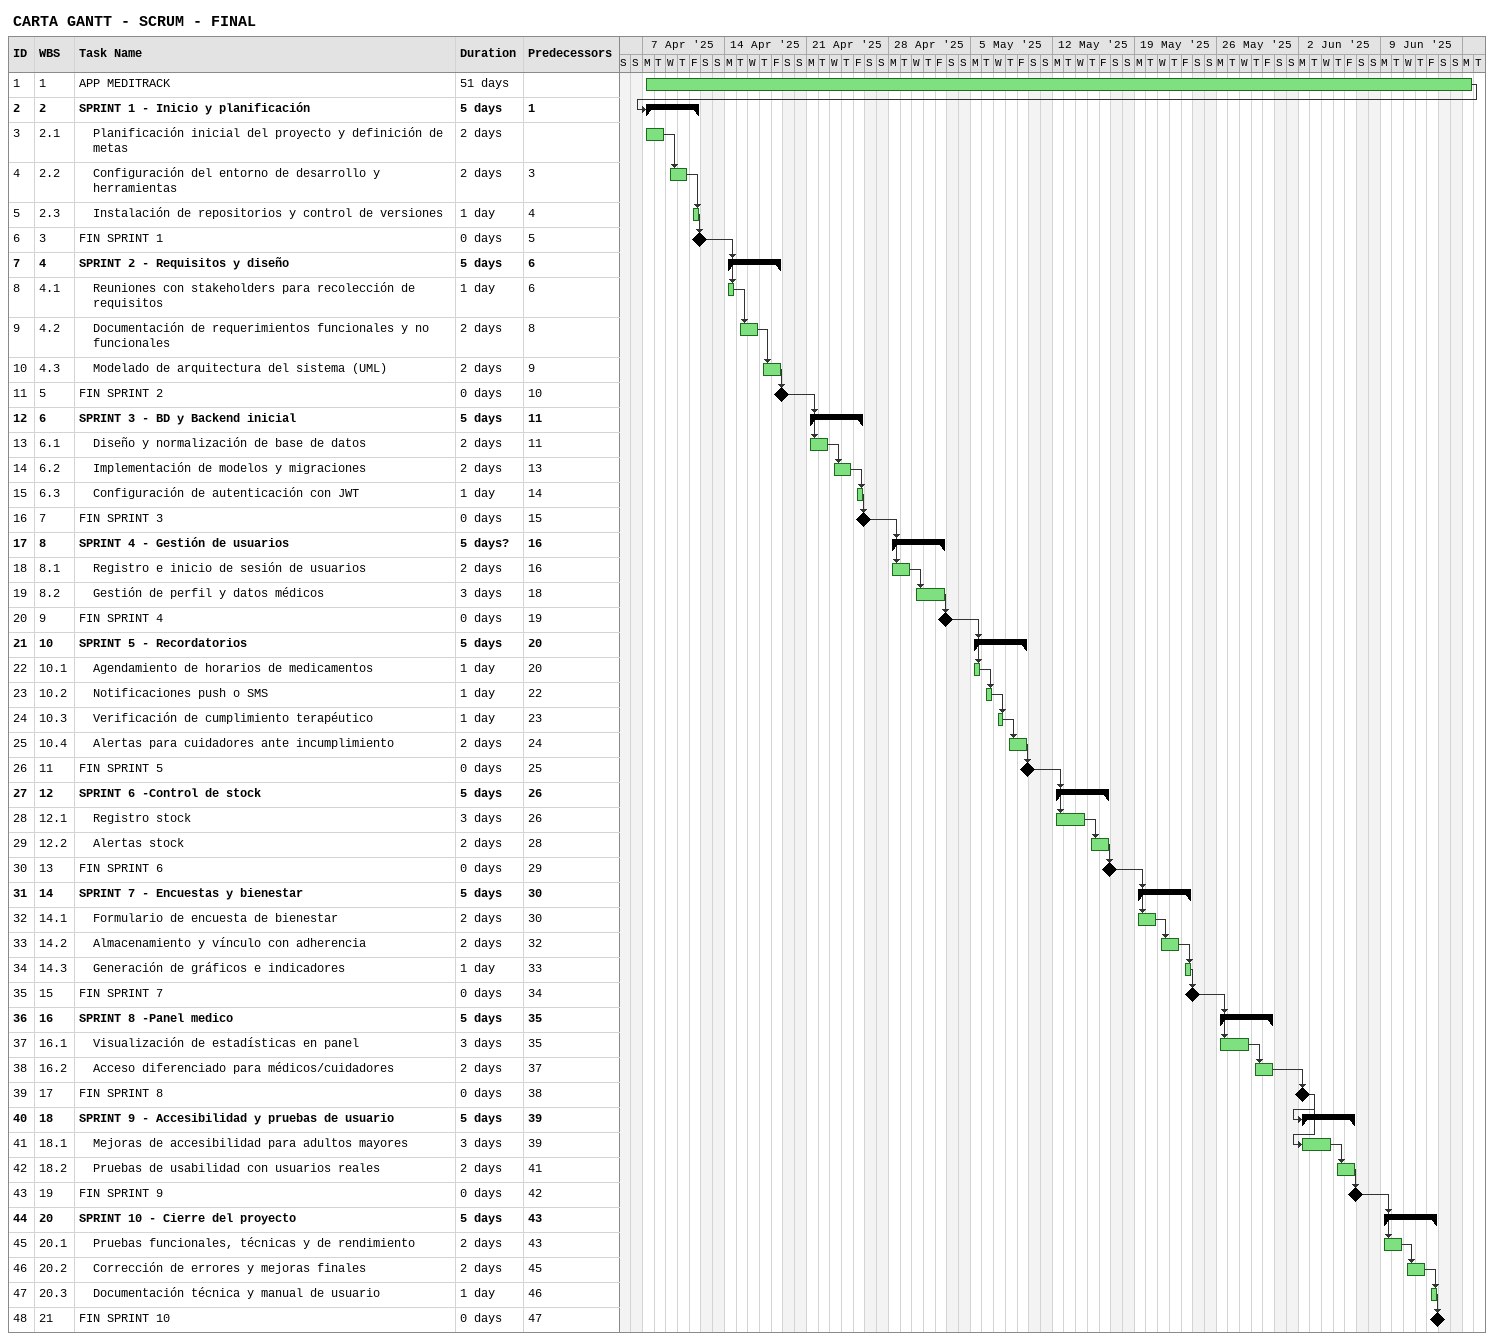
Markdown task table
CARTA GANTT - SCRUM - FINAL

| ID | WBS | Task | Duration | Start | Finish | Predecessors |
|---|---|---|---|---|---|---|
| 1 | 1 | APP MEDITRACK | 51d | 2025-04-07 | 2025-06-16 |  |
| 2 | 2 | **SPRINT 1 - Inicio y planificación** | 5d | 2025-04-07 | 2025-04-11 | 1 |
| 3 | 2.1 | Planificación inicial del proyecto y definición de metas | 2d | 2025-04-07 | 2025-04-08 |  |
| 4 | 2.2 | Configuración del entorno de desarrollo y herramientas | 2d | 2025-04-09 | 2025-04-10 | 3 |
| 5 | 2.3 | Instalación de repositorios y control de versiones | 1d | 2025-04-11 | 2025-04-11 | 4 |
| 6 | 3 | FIN SPRINT 1 | 0d | 2025-04-11 | 2025-04-11 | 5 |
| 7 | 4 | **SPRINT 2 - Requisitos y diseño** | 5d | 2025-04-14 | 2025-04-18 | 6 |
| 8 | 4.1 | Reuniones con stakeholders para recolección de requisitos | 1d | 2025-04-14 | 2025-04-14 | 6 |
| 9 | 4.2 | Documentación de requerimientos funcionales y no funcionales | 2d | 2025-04-15 | 2025-04-16 | 8 |
| 10 | 4.3 | Modelado de arquitectura del sistema (UML) | 2d | 2025-04-17 | 2025-04-18 | 9 |
| 11 | 5 | FIN SPRINT 2 | 0d | 2025-04-18 | 2025-04-18 | 10 |
| 12 | 6 | **SPRINT 3 - BD y Backend inicial** | 5d | 2025-04-21 | 2025-04-25 | 11 |
| 13 | 6.1 | Diseño y normalización de base de datos | 2d | 2025-04-21 | 2025-04-22 | 11 |
| 14 | 6.2 | Implementación de modelos y migraciones | 2d | 2025-04-23 | 2025-04-24 | 13 |
| 15 | 6.3 | Configuración de autenticación con JWT | 1d | 2025-04-25 | 2025-04-25 | 14 |
| 16 | 7 | FIN SPRINT 3 | 0d | 2025-04-25 | 2025-04-25 | 15 |
| 17 | 8 | **SPRINT 4 - Gestión de usuarios** | 5d? | 2025-04-28 | 2025-05-02 | 16 |
| 18 | 8.1 | Registro e inicio de sesión de usuarios | 2d | 2025-04-28 | 2025-04-29 | 16 |
| 19 | 8.2 | Gestión de perfil y datos médicos | 3d | 2025-04-30 | 2025-05-02 | 18 |
| 20 | 9 | FIN SPRINT 4 | 0d | 2025-05-02 | 2025-05-02 | 19 |
| 21 | 10 | **SPRINT 5 - Recordatorios** | 5d | 2025-05-05 | 2025-05-09 | 20 |
| 22 | 10.1 | Agendamiento de horarios de medicamentos | 1d | 2025-05-05 | 2025-05-05 | 20 |
| 23 | 10.2 | Notificaciones push o SMS | 1d | 2025-05-06 | 2025-05-06 | 22 |
| 24 | 10.3 | Verificación de cumplimiento terapéutico | 1d | 2025-05-07 | 2025-05-07 | 23 |
| 25 | 10.4 | Alertas para cuidadores ante incumplimiento | 2d | 2025-05-08 | 2025-05-09 | 24 |
| 26 | 11 | FIN SPRINT 5 | 0d | 2025-05-09 | 2025-05-09 | 25 |
| 27 | 12 | **SPRINT 6 -Control de stock** | 5d | 2025-05-12 | 2025-05-16 | 26 |
| 28 | 12.1 | Registro stock | 3d | 2025-05-12 | 2025-05-14 | 26 |
| 29 | 12.2 | Alertas stock | 2d | 2025-05-15 | 2025-05-16 | 28 |
| 30 | 13 | FIN SPRINT 6 | 0d | 2025-05-16 | 2025-05-16 | 29 |
| 31 | 14 | **SPRINT 7 - Encuestas y bienestar** | 5d | 2025-05-19 | 2025-05-23 | 30 |
| 32 | 14.1 | Formulario de encuesta de bienestar | 2d | 2025-05-19 | 2025-05-20 | 30 |
| 33 | 14.2 | Almacenamiento y vínculo con adherencia | 2d | 2025-05-21 | 2025-05-22 | 32 |
| 34 | 14.3 | Generación de gráficos e indicadores | 1d | 2025-05-23 | 2025-05-23 | 33 |
| 35 | 15 | FIN SPRINT 7 | 0d | 2025-05-23 | 2025-05-23 | 34 |
| 36 | 16 | **SPRINT 8 -Panel medico** | 5d | 2025-05-26 | 2025-05-30 | 35 |
| 37 | 16.1 | Visualización de estadísticas en panel | 3d | 2025-05-26 | 2025-05-28 | 35 |
| 38 | 16.2 | Acceso diferenciado para médicos/cuidadores | 2d | 2025-05-29 | 2025-05-30 | 37 |
| 39 | 17 | FIN SPRINT 8 | 0d | 2025-06-02 | 2025-06-02 | 38 |
| 40 | 18 | **SPRINT 9 - Accesibilidad y pruebas de usuario** | 5d | 2025-06-02 | 2025-06-06 | 39 |
| 41 | 18.1 | Mejoras de accesibilidad para adultos mayores | 3d | 2025-06-02 | 2025-06-04 | 39 |
| 42 | 18.2 | Pruebas de usabilidad con usuarios reales | 2d | 2025-06-05 | 2025-06-06 | 41 |
| 43 | 19 | FIN SPRINT 9 | 0d | 2025-06-06 | 2025-06-06 | 42 |
| 44 | 20 | **SPRINT 10 - Cierre del proyecto** | 5d | 2025-06-09 | 2025-06-13 | 43 |
| 45 | 20.1 | Pruebas funcionales, técnicas y de rendimiento | 2d | 2025-06-09 | 2025-06-10 | 43 |
| 46 | 20.2 | Corrección de errores y mejoras finales | 2d | 2025-06-11 | 2025-06-12 | 45 |
| 47 | 20.3 | Documentación técnica y manual de usuario | 1d | 2025-06-13 | 2025-06-13 | 46 |
| 48 | 21 | FIN SPRINT 10 | 0d | 2025-06-13 | 2025-06-13 | 47 |
